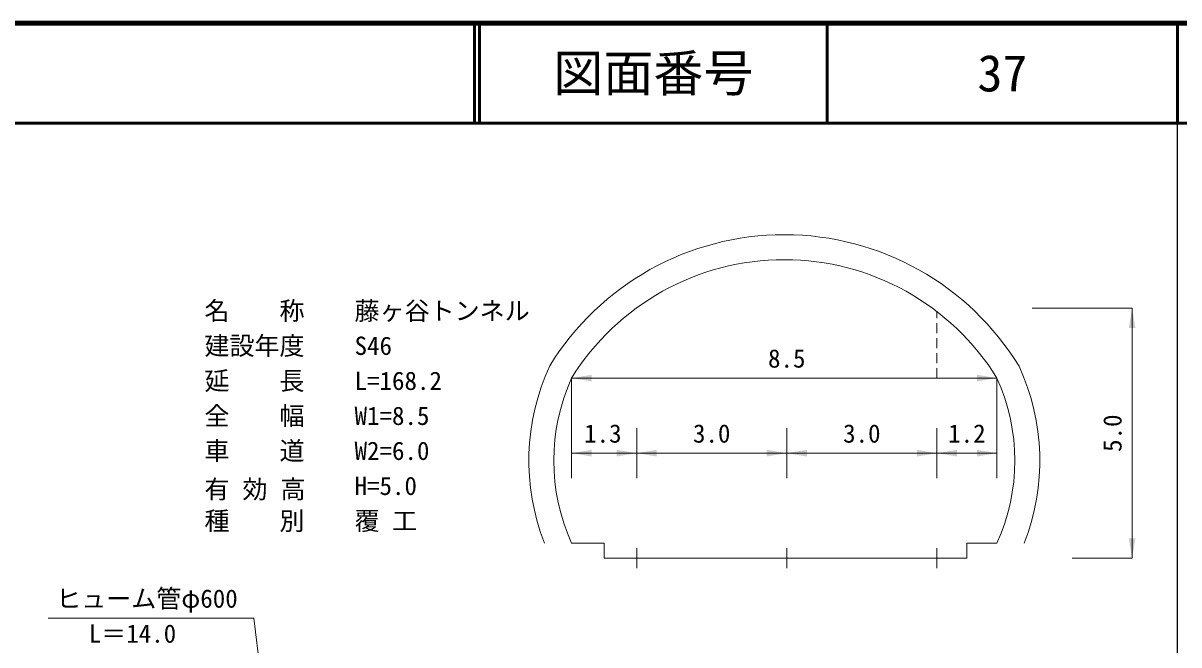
# Model space of a CAD drawing. Units: millimetres, scale not verified. Extents: x 40000 to 680000, y 20000 to 380000.
# Drawn here: x 463646 to 579127, y 317852 to 380000 of the extents above; entities that cross this region are included whole.
import ezdxf
from ezdxf.enums import TextEntityAlignment as Align

# ---------------------------------------------------------------- set-up
doc = ezdxf.new("R2010")
doc.units = ezdxf.units.MM
doc.header["$LTSCALE"] = 1000
for name, color, linetype, lineweight in [('M-STR-STR1', 1, 'Continuous', 13), ('M-STR-STR3', 7, 'Continuous', 13), ('M-TTL', 7, 'Continuous', 13), ('M-TTL-BAND', 7, 'Continuous', 25), ('M-TTL-LINE', 7, 'Continuous', 50), ('M-TTL-TXT', 7, 'Continuous', 13)]:
    doc.layers.add(name, color=color, linetype=linetype, lineweight=lineweight)
doc.styles.add('ＭＳ ゴシック', font='')
doc.styles.get('ＭＳ ゴシック').set_extended_font_data('MS Gothic')

# ---------------------------------------------------------------- blocks, each defined once
blk = doc.blocks.new('filled_arrow')
at = {"color": 0, "linetype": 'Continuous', "lineweight": -2}
blk.add_solid([(7.5, 1.25), (0, 0), (7.5, -1.25)], dxfattribs=at)

msp = doc.modelspace()

# ---------------------------------------------------------------- linework, layer by layer
at = {"layer": 'M-STR-STR1'}
for p, q in [((554952, 350516), (554952, 351161)), ((564452, 351516), (574452, 351516)), ((574452, 351516), (574452, 326516)), ((554952, 349016), (554952, 350016)), ((554952, 347516), (554952, 348516)), ((554952, 346016), (554952, 347016)), ((554952, 344516), (554952, 345516)), ((518452, 344516), (518452, 334516)), ((518452, 334516), (518452, 344516)), ((560952, 344516), (518452, 344516)), ((560952, 344516), (560952, 334516)), ((560952, 334516), (560952, 344516)), ((524952, 334516), (524952, 339516)), ((539952, 334516), (539952, 339516)), ((554952, 334516), (554952, 339516)), ((518452, 337016), (524952, 337016)), ((524952, 337016), (539952, 337016)), ((539952, 337016), (554952, 337016)), ((554952, 337016), (560952, 337016)), ((518452, 328016), (521702, 328016)), ((521702, 326516), (521702, 328016)), ((560952, 328016), (557952, 328016)), ((557952, 326516), (557952, 328016)), ((524952, 327516), (524952, 325516)), ((539952, 327516), (539952, 325516)), ((554952, 327516), (554952, 325516)), ((539452, 326516), (521702, 326516)), ((539452, 326516), (557952, 326516)), ((568452, 326516), (574452, 326516))]:
    msp.add_line(p, q, dxfattribs=at)
for centre, radius, start, end in [((539699, 331353), 27500, 31.46441, 148.45395), ((539699, 331353), 25000, 31.76928, 148.23049), ((536671, 336266), 22500, 155.08937, 201.51008), ((542733, 336266), 22500, 338.4897, 24.80515), ((536671, 336266), 20000, 155.63791, 204.36187), ((542733, 336266), 20000, 335.63791, 24.36187)]:
    msp.add_arc(centre, radius, start, end, dxfattribs=at)
at = {"layer": 'M-STR-STR3'}
for p, q in [((486702, 320516), (466148, 320516)), ((491565, 280550), (486702, 320516))]:
    msp.add_line(p, q, dxfattribs=at)
at = {"layer": 'M-TTL', "color": 2, "lineweight": 140}
msp.add_line((680000, 380000), (40000, 380000), dxfattribs=at)
at = {"layer": 'M-TTL-BAND'}
msp.add_line((579000, 20000), (579000, 370000), dxfattribs=at)
at = {"layer": 'M-TTL-LINE'}
for p, q in [((508747, 380000), (508747, 370000)), ((509247, 380000), (509247, 370000)), ((543997, 380000), (543997, 370000)), ((579000, 380000), (579000, 370000)), ((40000, 370000), (680000, 370000))]:
    msp.add_line(p, q, dxfattribs=at)

# ---------------------------------------------------------------- block references
at = {"layer": 'M-STR-STR1', "xscale": 267, "yscale": 267}
for p, rotation in [((574452, 351516), 270), ((560952, 344516), 180), ((524952, 337016), 180), ((539952, 337016), 180), ((554952, 337016), 180), ((560952, 337016), 180), ((574452, 326516), 90)]:
    msp.add_blockref('filled_arrow', p, dxfattribs=dict(at, rotation=rotation))
for p in [(518452, 344516), (518452, 337016), (524952, 337016), (539952, 337016), (554952, 337016)]:
    msp.add_blockref('filled_arrow', p, dxfattribs=at)

# ---------------------------------------------------------------- texts
at = {"layer": 'M-STR-STR1', "style": 'ＭＳ ゴシック'}
for s, p in [('名\u3000\u3000称', (481763, 349783)), ('藤ヶ谷トンネル', (496763, 349783)), ('建設年度', (481763, 346283)), ('S46', (496763, 346283)), ('8.5', (538077, 345016)), ('延\u3000  長', (481763, 342783)), ('L=168.2', (496763, 342783)), ('全\u3000\u3000幅', (481763, 339283)), ('W1=8.5', (496763, 339283)), ('1.3', (519702, 337516)), ('3.0', (530577, 337516)), ('3.0', (545577, 337516)), ('1.2', (556077, 337516)), ('車\u3000\u3000道', (481763, 335783)), ('W2=6.0', (496763, 335783)), ('H=5.0', (496763, 332283)), ('種\u3000\u3000別', (481763, 328783)), ('覆 工', (496763, 328783))]:
    msp.add_text(s, height=1833, dxfattribs=at).set_placement(p, align=Align.BOTTOM_LEFT)
msp.add_text('5.0', height=1833, rotation=90, dxfattribs=at).set_placement((573952, 337141), align=Align.BOTTOM_LEFT)
at = {"layer": 'M-STR-STR1', "insert": (481763, 332283), "char_height": 1833, "attachment_point": 7, "style": 'ＭＳ ゴシック'}
msp.add_mtext('\\T1.52;有効高', dxfattribs=at)
at = {"layer": 'M-STR-STR3', "style": 'ＭＳ ゴシック'}
for s, p in [('ヒューム管φ600', (466952, 321016)), ('L＝14.0', (470202, 317516))]:
    msp.add_text(s, height=1833, dxfattribs=at).set_placement(p, align=Align.BOTTOM_LEFT)
at = {"layer": 'M-TTL-TXT', "style": 'ＭＳ ゴシック'}
for s, p in [('図面番号', (526622, 375000)), ('37', (561497, 375000))]:
    msp.add_text(s, height=3666, dxfattribs=at).set_placement(p, align=Align.MIDDLE_CENTER)

doc.saveas('drawing.dxf')
